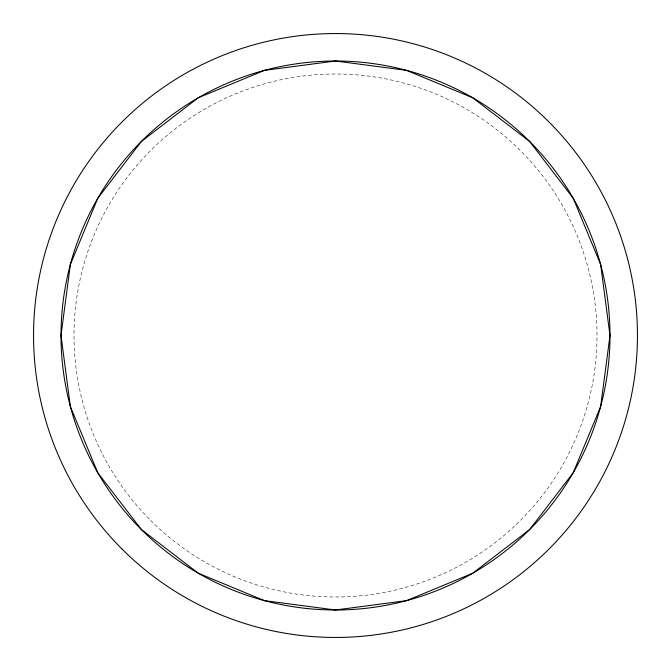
<?xml version="1.0" encoding="UTF-8"?>
<svg xmlns="http://www.w3.org/2000/svg" width="671" height="671" viewBox="0 0 671 671"><rect width="100%" height="100%" fill="white"/><g stroke="black" fill="none" stroke-linecap="round" stroke-linejoin="round"><path stroke-width="0.5" stroke-dasharray="3.35 2.52" d="M150.598 520.402A261.497 261.497 0 0 0 588.09 403.179A261.497 261.497 0 0 0 267.821 82.91A261.497 261.497 0 0 0 150.598 520.402"/><path stroke-width="1.01" d="M70.363 264.458L61.011 335.5L70.363 406.542L97.781 472.745L141.405 529.595L198.255 573.219L264.458 600.637L335.5 609.989L406.542 600.637L472.745 573.219L529.595 529.595L573.219 472.745L600.637 406.542L609.989 335.5L600.637 264.458L573.219 198.255L529.595 141.405L472.745 97.781L406.542 70.363L335.5 61.011L264.458 70.363L198.255 97.781L141.405 141.405L97.781 198.255L70.363 264.458M121.988 549.012A301.95 301.95 0 0 0 627.159 413.646A301.95 301.95 0 0 0 257.354 43.841A301.95 301.95 0 0 0 121.988 549.012M141.405 529.595A274.489 274.489 0 0 0 600.637 406.542A274.489 274.489 0 0 0 264.458 70.363A274.489 274.489 0 0 0 141.405 529.595"/></g></svg>
